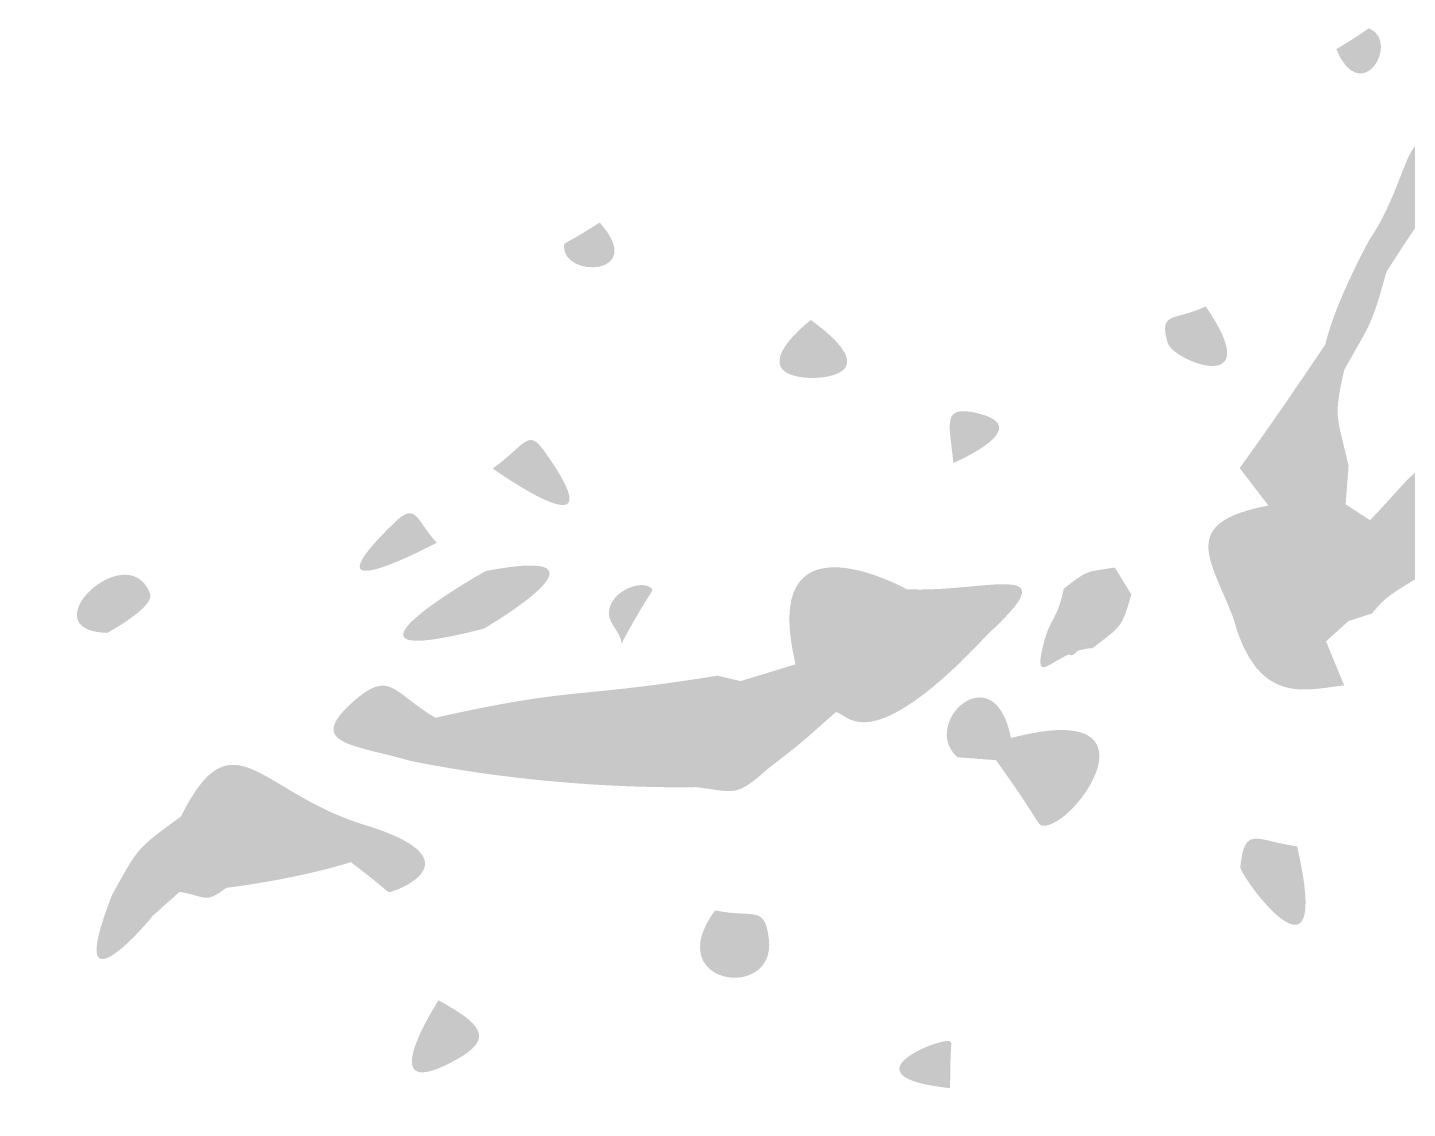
# Model space of a CAD drawing. Header units: millimetres. Extents: x 551 to 751, y 21 to 126.
# Drawn here: x 551.09 to 560.19, y 69.81 to 76.94 of the extents above; entities that cross this region are included whole.
import ezdxf

# ---------------------------------------------------------------- set-up
doc = ezdxf.new("R2010")
doc.units = ezdxf.units.MM

msp = doc.modelspace()

# ---------------------------------------------------------------- hatches: boundary and pattern name
at = {"true_color": 0x000000, "transparency": 33554687}
h = msp.add_hatch(color=18, dxfattribs=at)
edge = h.paths.add_edge_path(flags=0)
edge.add_spline(control_points=[(559.7164, 76.7961), (559.9405, 76.9298), (559.9217, 76.9386), (559.9405, 76.9298), (560.137, 76.838), (559.8808, 76.406), (559.7164, 76.7961)], knot_values=[0, 0, 0, 0, 1, 1, 1, 2, 2, 2, 2], degree=3, periodic=1)
h = msp.add_hatch(color=18, dxfattribs=at)
edge = h.paths.add_edge_path(flags=0)
edge.add_spline(control_points=[(559.9321, 75.5352), (560.2091, 75.9358), (560.1913, 76.4425), (560.402, 76.001), (560.4605, 75.8786), (560.399, 75.8843), (560.0468, 75.3265), (560.0468, 75.3265), (559.9321, 75.5352), (559.9321, 75.5352)], knot_values=[0, 0, 0, 0, 1, 1, 1, 2, 2, 2, 3, 3, 3, 3], degree=3, periodic=1)
h = msp.add_hatch(color=18, dxfattribs=at)
edge = h.paths.add_edge_path(flags=0)
edge.add_spline(control_points=[(554.8631, 75.6536), (555.1833, 75.2993), (554.6134, 75.2826), (554.6275, 75.5024), (554.629, 75.5257), (554.6275, 75.5024), (554.8631, 75.6536)], knot_values=[0, 0, 0, 0, 1, 1, 1, 2, 2, 2, 2], degree=3, periodic=1)
h = msp.add_hatch(color=18, dxfattribs=at)
edge = h.paths.add_edge_path(flags=0)
edge.add_spline(control_points=[(559.9321, 75.5352), (559.9321, 75.5352), (560.0468, 75.3265), (560.0468, 75.3265), (559.9466, 74.9617), (559.9413, 74.9911), (559.7697, 74.6828), (559.7697, 74.6828), (559.645, 74.8502), (559.645, 74.8502), (559.6591, 74.9083), (559.7096, 75.116), (559.9321, 75.5352)], knot_values=[0, 0, 0, 0, 1, 1, 1, 2, 2, 2, 3, 3, 3, 4, 4, 4, 4], degree=3, periodic=1)
h = msp.add_hatch(color=18, dxfattribs=at)
edge = h.paths.add_edge_path(flags=0)
edge.add_spline(control_points=[(558.8564, 75.1007), (559.2725, 74.4969), (558.642, 74.7366), (558.6059, 74.8599), (558.5436, 75.0726), (558.653, 75.0017), (558.8564, 75.1007)], knot_values=[0, 0, 0, 0, 1, 1, 1, 2, 2, 2, 2], degree=3, periodic=1)
h = msp.add_hatch(color=18, dxfattribs=at)
edge = h.paths.add_edge_path(flags=0)
edge.add_spline(control_points=[(556.2546, 75.0114), (556.7817, 74.6266), (556.2789, 74.6273), (556.2501, 74.6285), (555.9528, 74.641), (556.0063, 74.8095), (556.2546, 75.0114)], knot_values=[0, 0, 0, 0, 1, 1, 1, 2, 2, 2, 2], degree=3, periodic=1)
h = msp.add_hatch(color=18, dxfattribs=at)
edge = h.paths.add_edge_path(flags=0)
edge.add_spline(control_points=[(559.645, 74.8502), (559.645, 74.8502), (559.7697, 74.6828), (559.7697, 74.6828), (559.6961, 74.3619), (559.7221, 74.3821), (559.7981, 74.0504), (559.7981, 74.0504), (559.7787, 73.7958), (559.7787, 73.7958), (559.7787, 73.7958), (559.2691, 73.7876), (559.2691, 73.7876), (559.2691, 73.7876), (559.0804, 74.0348), (559.0804, 74.0348), (559.3256, 74.3732), (559.6008, 74.7843), (559.645, 74.8502)], knot_values=[0, 0, 0, 0, 1, 1, 1, 2, 2, 2, 3, 3, 3, 4, 4, 4, 5, 5, 5, 6, 6, 6, 6], degree=3, periodic=1)
h = msp.add_hatch(color=18, dxfattribs=at)
edge = h.paths.add_edge_path(flags=0)
edge.add_spline(control_points=[(557.1935, 74.0683), (557.168, 74.3292), (557.1133, 74.4526), (557.3512, 74.3969), (557.7419, 74.3055), (557.2192, 74.0794), (557.1935, 74.0683)], knot_values=[0, 0, 0, 0, 1, 1, 1, 2, 2, 2, 2], degree=3, periodic=1)
h = msp.add_hatch(color=18, dxfattribs=at)
edge = h.paths.add_edge_path(flags=0)
edge.add_spline(control_points=[(554.1574, 74.0319), (554.3728, 74.1846), (554.3873, 74.3013), (554.4976, 74.1466), (555.0088, 73.4299), (554.1812, 74.015), (554.1574, 74.0319)], knot_values=[0, 0, 0, 0, 1, 1, 1, 2, 2, 2, 2], degree=3, periodic=1)
h = msp.add_hatch(color=18, dxfattribs=at)
edge = h.paths.add_edge_path(flags=0)
edge.add_spline(control_points=[(560.355, 74.0973), (560.8753, 73.809), (560.8368, 73.7595), (560.8827, 73.7381), (560.6466, 73.5772), (560.6693, 73.5922), (560.4222, 73.4196), (560.0744, 73.1931), (560.0685, 73.2167), (559.9522, 73.0759), (559.9522, 73.0759), (559.7981, 73.0264), (559.7981, 73.0264), (559.7981, 73.0264), (559.6492, 72.8924), (559.6492, 72.8924), (559.6103, 72.9173), (559.3554, 73.0804), (559.173, 73.2216), (559.265, 73.2458), (559.2629, 73.4299), (559.3549, 73.4541), (559.5391, 73.5025), (559.937, 72.899), (559.9398, 73.6907), (560.1969, 73.9633), (560.1684, 73.9599), (560.355, 74.0973)], knot_values=[0, 0, 0, 0, 1, 1, 1, 2, 2, 2, 3, 3, 3, 4, 4, 4, 5, 5, 5, 6, 6, 6, 7, 7, 7, 8, 8, 8, 9, 9, 9, 9], degree=3, periodic=1)
h = msp.add_hatch(color=18, dxfattribs=at)
edge = h.paths.add_edge_path(flags=0)
edge.add_spline(control_points=[(553.7885, 73.5423), (553.7666, 73.5306), (552.8743, 73.0565), (553.5084, 73.6735), (553.6545, 73.8155), (553.6487, 73.6966), (553.7885, 73.5423)], knot_values=[0, 0, 0, 0, 1, 1, 1, 2, 2, 2, 2], degree=3, periodic=1)
h = msp.add_hatch(color=18, dxfattribs=at)
edge = h.paths.add_edge_path(flags=0)
edge.add_spline(control_points=[(556.887, 73.2357), (557.0221, 72.9461), (557.0841, 73.0088), (557.2172, 72.7322), (556.5997, 72.1501), (556.4908, 72.422), (556.4184, 72.4252), (556.4184, 72.4252), (556.1533, 72.741), (556.1533, 72.741), (555.9113, 73.7537), (556.8248, 73.2687), (556.887, 73.2357)], knot_values=[0, 0, 0, 0, 1, 1, 1, 2, 2, 2, 3, 3, 3, 4, 4, 4, 4], degree=3, periodic=1)
h = msp.add_hatch(color=18, dxfattribs=at)
edge = h.paths.add_edge_path(flags=0)
edge.add_spline(control_points=[(559.7787, 73.7958), (559.7787, 73.7958), (559.9398, 73.6907), (559.9398, 73.6907), (559.937, 72.899), (559.5391, 73.5025), (559.3549, 73.4541), (559.2629, 73.4299), (559.265, 73.2458), (559.173, 73.2216), (559.173, 73.2216), (559.0361, 73.0519), (559.0361, 73.0519), (558.8874, 73.439), (558.6755, 73.6739), (559.2691, 73.7876), (559.2691, 73.7876), (559.7787, 73.7958), (559.7787, 73.7958)], knot_values=[0, 0, 0, 0, 1, 1, 1, 2, 2, 2, 3, 3, 3, 4, 4, 4, 5, 5, 5, 6, 6, 6, 6], degree=3, periodic=1)
h = msp.add_hatch(color=18, dxfattribs=at)
edge = h.paths.add_edge_path(flags=0)
edge.add_spline(control_points=[(551.6179, 72.9481), (551.0925, 72.9603), (551.7468, 73.5915), (551.8997, 73.2082), (551.9336, 73.1234), (551.6444, 72.9628), (551.6179, 72.9481)], knot_values=[0, 0, 0, 0, 1, 1, 1, 2, 2, 2, 2], degree=3, periodic=1)
h = msp.add_hatch(color=18, dxfattribs=at)
edge = h.paths.add_edge_path(flags=0)
edge.add_spline(control_points=[(554.1134, 73.3562), (555.0519, 73.5356), (554.1241, 72.9905), (554.099, 72.9758), (554.099, 72.9758), (554.1134, 73.3562), (554.1134, 73.3562)], knot_values=[0, 0, 0, 0, 1, 1, 1, 2, 2, 2, 2], degree=3, periodic=1)
h = msp.add_hatch(color=18, dxfattribs=at)
edge = h.paths.add_edge_path(flags=0)
edge.add_spline(control_points=[(556.887, 73.2357), (557.3724, 73.2131), (557.9067, 73.4178), (557.5056, 73.0218), (557.3567, 72.8748), (557.3725, 72.8881), (557.2172, 72.7322), (557.0841, 73.0088), (557.0221, 72.9461), (556.887, 73.2357)], knot_values=[0, 0, 0, 0, 1, 1, 1, 2, 2, 2, 3, 3, 3, 3], degree=3, periodic=1)
h = msp.add_hatch(color=18, dxfattribs=at)
edge = h.paths.add_edge_path(flags=0)
edge.add_spline(control_points=[(554.1134, 73.3562), (554.1134, 73.3562), (554.099, 72.9758), (554.099, 72.9758), (552.9081, 72.6693), (554.0867, 73.3453), (554.1134, 73.3562)], knot_values=[0, 0, 0, 0, 1, 1, 1, 2, 2, 2, 2], degree=3, periodic=1)
h = msp.add_hatch(color=18, dxfattribs=at)
edge = h.paths.add_edge_path(flags=0)
edge.add_spline(control_points=[(555.0058, 72.877), (555.0048, 72.9491), (554.9245, 73.0027), (554.9235, 73.0748), (554.9215, 73.2217), (555.141, 73.3031), (555.202, 73.2433), (555.2253, 73.2204), (555.202, 73.2433), (555.0058, 72.877)], knot_values=[0, 0, 0, 0, 1, 1, 1, 2, 2, 2, 3, 3, 3, 3], degree=3, periodic=1)
h = msp.add_hatch(color=18, dxfattribs=at)
edge = h.paths.add_edge_path(flags=0)
edge.add_spline(control_points=[(558.2573, 73.3792), (558.2573, 73.3792), (558.3662, 73.2018), (558.3662, 73.2018), (558.3022, 72.9776), (558.3008, 72.9941), (558.1102, 72.8475), (558.0349, 72.9586), (558.0029, 72.7289), (557.938, 72.8245), (557.9198, 72.8515), (557.938, 72.8245), (557.9212, 73.2395), (558.0899, 73.3714), (558.0672, 73.3464), (558.2573, 73.3792)], knot_values=[0, 0, 0, 0, 1, 1, 1, 2, 2, 2, 3, 3, 3, 4, 4, 4, 5, 5, 5, 5], degree=3, periodic=1)
h = msp.add_hatch(color=18, dxfattribs=at)
edge = h.paths.add_edge_path(flags=0)
edge.add_spline(control_points=[(557.9544, 72.8064), (557.8134, 72.7415), (557.7376, 72.642), (557.7773, 72.8316), (557.8239, 73.0539), (557.8733, 73.0107), (557.9212, 73.2395), (557.938, 72.8245), (557.9198, 72.8515), (557.938, 72.8245), (557.9437, 72.8161), (557.9492, 72.8102), (557.9544, 72.8064)], knot_values=[0, 0, 0, 0, 1, 1, 1, 2, 2, 2, 3, 3, 3, 4, 4, 4, 4], degree=3, periodic=1)
edge = h.paths.add_edge_path(flags=0)
edge.add_spline(control_points=[(558.009, 72.8281), (558.0381, 72.8629), (558.067, 72.9112), (558.1102, 72.8475), (558.0744, 72.8458), (558.0405, 72.8385), (558.009, 72.8281)], knot_values=[0, 0, 0, 0, 1, 1, 1, 2, 2, 2, 2], degree=3, periodic=1)
edge = h.paths.add_edge_path(flags=0)
edge.add_spline(control_points=[(557.9544, 72.8064), (557.9717, 72.8143), (557.9899, 72.8218), (558.009, 72.8281), (557.9919, 72.8075), (557.9747, 72.7916), (557.9544, 72.8064)], knot_values=[0, 0, 0, 0, 1, 1, 1, 2, 2, 2, 2], degree=3, periodic=1)
h = msp.add_hatch(color=18, dxfattribs=at)
edge = h.paths.add_edge_path(flags=0)
edge.add_spline(control_points=[(559.173, 73.2216), (559.3554, 73.0804), (559.6103, 72.9173), (559.6492, 72.8924), (559.6492, 72.8924), (559.769, 72.6015), (559.769, 72.6015), (559.5288, 72.5793), (559.1972, 72.4495), (559.0361, 73.0519), (559.0361, 73.0519), (559.173, 73.2216), (559.173, 73.2216)], knot_values=[0, 0, 0, 0, 1, 1, 1, 2, 2, 2, 3, 3, 3, 4, 4, 4, 4], degree=3, periodic=1)
h = msp.add_hatch(color=18, dxfattribs=at)
edge = h.paths.add_edge_path(flags=0)
edge.add_spline(control_points=[(556.1533, 72.741), (556.1533, 72.741), (556.4184, 72.4252), (556.4184, 72.4252), (556.1943, 72.2277), (556.2145, 72.2391), (555.9727, 72.0537), (555.9397, 72.1035), (555.5742, 72.812), (555.4968, 71.931), (555.3458, 71.929), (554.5352, 71.9182), (553.6166, 72.1039), (553.6166, 72.1039), (553.7801, 72.3885), (553.7801, 72.3885), (554.7053, 72.5968), (554.6941, 72.5123), (555.638, 72.666), (555.638, 72.666), (555.7921, 72.6301), (555.7921, 72.6301), (555.7921, 72.6301), (556.1533, 72.741), (556.1533, 72.741)], knot_values=[0, 0, 0, 0, 1, 1, 1, 2, 2, 2, 3, 3, 3, 4, 4, 4, 5, 5, 5, 6, 6, 6, 7, 7, 7, 8, 8, 8, 8], degree=3, periodic=1)
h = msp.add_hatch(color=18, dxfattribs=at)
edge = h.paths.add_edge_path(flags=0)
edge.add_spline(control_points=[(555.9727, 72.0537), (555.7573, 71.862), (555.7617, 71.8991), (555.4968, 71.931), (555.5742, 72.812), (555.9397, 72.1035), (555.9727, 72.0537)], knot_values=[0, 0, 0, 0, 1, 1, 1, 2, 2, 2, 2], degree=3, periodic=1)
h = msp.add_hatch(color=18, dxfattribs=at)
edge = h.paths.add_edge_path(flags=0)
edge.add_spline(control_points=[(557.5727, 72.2552), (557.5727, 72.2552), (557.4741, 72.1088), (557.4741, 72.1088), (557.4741, 72.1088), (557.2202, 72.1283), (557.2202, 72.1283), (556.9691, 72.351), (557.4645, 72.8184), (557.5727, 72.2552)], knot_values=[0, 0, 0, 0, 1, 1, 1, 2, 2, 2, 3, 3, 3, 3], degree=3, periodic=1)
h = msp.add_hatch(color=18, dxfattribs=at)
edge = h.paths.add_edge_path(flags=0)
edge.add_spline(control_points=[(553.7801, 72.3885), (553.7801, 72.3885), (553.6166, 72.1039), (553.6166, 72.1039), (553.2372, 72.2134), (552.9248, 72.2144), (553.2324, 72.4897), (553.4844, 72.7153), (553.4993, 72.5518), (553.7801, 72.3885)], knot_values=[0, 0, 0, 0, 1, 1, 1, 2, 2, 2, 3, 3, 3, 3], degree=3, periodic=1)
h = msp.add_hatch(color=18, dxfattribs=at)
edge = h.paths.add_edge_path(flags=0)
edge.add_spline(control_points=[(557.5727, 72.2552), (558.5967, 72.5243), (558.0046, 71.6723), (557.787, 71.6761), (557.7459, 71.6768), (557.7638, 71.7082), (557.4741, 72.1088), (557.4741, 72.1088), (557.5727, 72.2552), (557.5727, 72.2552)], knot_values=[0, 0, 0, 0, 1, 1, 1, 2, 2, 2, 3, 3, 3, 3], degree=3, periodic=1)
h = msp.add_hatch(color=18, dxfattribs=at)
edge = h.paths.add_edge_path(flags=0)
edge.add_spline(control_points=[(552.1025, 71.737), (552.4521, 72.4355), (552.618, 71.8793), (553.3505, 71.6708), (553.3505, 71.6708), (553.2226, 71.4362), (553.2226, 71.4362), (552.8607, 71.3248), (552.468, 71.2754), (552.4016, 71.2671), (552.2682, 71.5138), (552.2461, 71.4605), (552.1025, 71.737)], knot_values=[0, 0, 0, 0, 1, 1, 1, 2, 2, 2, 3, 3, 3, 4, 4, 4, 4], degree=3, periodic=1)
h = msp.add_hatch(color=18, dxfattribs=at)
edge = h.paths.add_edge_path(flags=0)
edge.add_spline(control_points=[(552.1025, 71.737), (552.2461, 71.4605), (552.2682, 71.5138), (552.4016, 71.2671), (552.2607, 71.1613), (552.2762, 71.208), (552.0942, 71.241), (552.0942, 71.241), (551.9168, 71.0826), (551.9168, 71.0826), (551.9168, 71.0826), (551.6487, 71.2195), (551.6487, 71.2195), (551.8223, 71.5336), (551.8068, 71.5217), (552.1025, 71.737)], knot_values=[0, 0, 0, 0, 1, 1, 1, 2, 2, 2, 3, 3, 3, 4, 4, 4, 5, 5, 5, 5], degree=3, periodic=1)
h = msp.add_hatch(color=18, dxfattribs=at)
edge = h.paths.add_edge_path(flags=0)
edge.add_spline(control_points=[(553.3505, 71.6708), (554.0562, 71.4419), (553.5158, 71.2434), (553.4819, 71.2402), (553.4565, 71.2378), (553.4819, 71.2402), (553.2226, 71.4362), (553.2226, 71.4362), (553.3505, 71.6708), (553.3505, 71.6708)], knot_values=[0, 0, 0, 0, 1, 1, 1, 2, 2, 2, 3, 3, 3, 3], degree=3, periodic=1)
h = msp.add_hatch(color=18, dxfattribs=at)
edge = h.paths.add_edge_path(flags=0)
edge.add_spline(control_points=[(559.4589, 71.541), (559.7002, 70.4952), (559.0793, 71.3474), (559.0847, 71.4052), (559.1111, 71.6882), (559.1988, 71.5732), (559.4589, 71.541)], knot_values=[0, 0, 0, 0, 1, 1, 1, 2, 2, 2, 2], degree=3, periodic=1)
h = msp.add_hatch(color=18, dxfattribs=at)
edge = h.paths.add_edge_path(flags=0)
edge.add_spline(control_points=[(551.6487, 71.2195), (551.6487, 71.2195), (551.9168, 71.0826), (551.9168, 71.0826), (551.9049, 71.0607), (551.316, 70.3706), (551.6487, 71.2195)], knot_values=[0, 0, 0, 0, 1, 1, 1, 2, 2, 2, 2], degree=3, periodic=1)
h = msp.add_hatch(color=18, dxfattribs=at)
edge = h.paths.add_edge_path(flags=0)
edge.add_spline(control_points=[(555.6231, 71.1186), (555.8818, 71.0635), (555.9499, 71.1604), (555.9777, 70.9274), (556.0265, 70.5173), (555.2563, 70.6239), (555.6231, 71.1186)], knot_values=[0, 0, 0, 0, 1, 1, 1, 2, 2, 2, 2], degree=3, periodic=1)
h = msp.add_hatch(color=18, dxfattribs=at)
edge = h.paths.add_edge_path(flags=0)
edge.add_spline(control_points=[(553.8008, 70.526), (554.0689, 70.376), (554.1789, 70.2806), (553.9234, 70.1375), (553.3439, 69.813), (553.7834, 70.499), (553.8008, 70.526)], knot_values=[0, 0, 0, 0, 1, 1, 1, 2, 2, 2, 2], degree=3, periodic=1)
h = msp.add_hatch(color=18, dxfattribs=at)
edge = h.paths.add_edge_path(flags=0)
edge.add_spline(control_points=[(557.1721, 69.9465), (556.4409, 70.0239), (557.1294, 70.2892), (557.1714, 70.2546), (557.1897, 70.2395), (557.1714, 70.2546), (557.1721, 69.9465)], knot_values=[0, 0, 0, 0, 1, 1, 1, 2, 2, 2, 2], degree=3, periodic=1)

doc.saveas('drawing.dxf')
